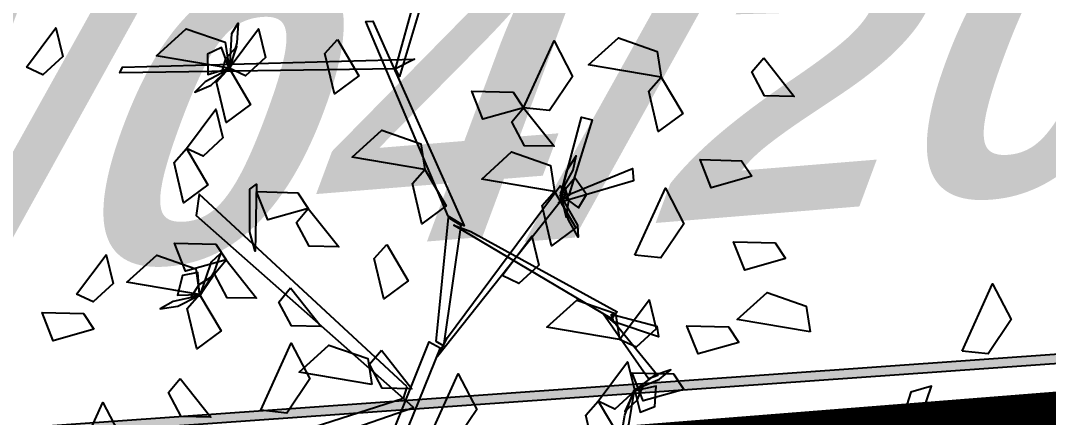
# Model space of a CAD drawing. Header units: metres. Extents: x 1851758 to 1852050, y 5187822 to 5188223.
# Drawn here: x 1851928.999 to 1851932.254, y 5187884.551 to 5187885.809 of the extents above; entities that cross this region are included whole.
import ezdxf
from ezdxf.enums import TextEntityAlignment as Align

# ---------------------------------------------------------------- set-up
doc = ezdxf.new("R2010")
doc.units = ezdxf.units.M
doc.header["$LTSCALE"] = 2.5
doc.linetypes.add('L18', pattern=[0.6, 0.4, -0.2])
doc.layers.add('PAR_ALIGNT', color=1, linetype='L18', lineweight=30)
doc.layers.add('PAR_ALIGNT_TXT', color=1, linetype='CONTINUOUS', lineweight=15)
doc.layers.add('PRO_VOI_PLANCHETTES', color=232, linetype='CONTINUOUS')
doc.layers.add('PRO_VOI_VEG', color=81, linetype='CONTINUOUS')
doc.styles.add('ARIAL_IT_B', font='arialbd.ttf', dxfattribs={"width": 1.1, "oblique": 25.02})

# ---------------------------------------------------------------- blocks, each defined once
blk = doc.blocks.new('arbre4')
at = {"layer": 'PRO_VOI_VEG', "color": 42, "linetype": 'ByBlock', "lineweight": -2, "extrusion": (-7.94843e-09, -0.83205, 0.5547), "elevation": 0.6378, "flags": 128}
blk.add_lwpolyline([(0.349, 8.3342), (0.6806, 9.9688), (0.7248, 9.8748), (0.3711, 8.2403), (0.349, 8.3342)], close=True, dxfattribs=at)
at = {"layer": 'PRO_VOI_VEG', "linetype": 'ByBlock', "lineweight": -2, "extrusion": (0.632852, 0.167542, 0.755929), "flags": 128}
for points, elevation in [([(4.6549, 6.2732), (4.8278, 5.9307), (4.6411, 5.9552), (4.5733, 6.1636), (4.6549, 6.2732)], 5.9965), ([(4.2214, 3.43), (4.3944, 3.0874), (4.2076, 3.112), (4.1398, 3.3203), (4.2214, 3.43)], 4.5593), ([(3.8316, 5.1072), (4.0046, 4.7647), (3.8179, 4.7892), (3.7501, 4.9976), (3.8316, 5.1072)], 5.8486), ([(3.1937, 5.5454), (3.3667, 5.2028), (3.18, 5.2274), (3.1122, 5.4358), (3.1937, 5.5454)], 4.8833), ([(2.4049, 2.8239), (2.5779, 2.4814), (2.3912, 2.5059), (2.3234, 2.7143), (2.4049, 2.8239)], 5.6831), ([(1.7768, 4.0294), (1.9498, 3.6869), (1.763, 3.7114), (1.6952, 3.9198), (1.7768, 4.0294)], 7.9396), ([(1.4518, 2.5915), (1.6248, 2.249), (1.438, 2.2735), (1.3702, 2.4819), (1.4518, 2.5915)], 5.8843)]:
    blk.add_lwpolyline(points, close=True, dxfattribs=dict(at, elevation=elevation))
at = {"layer": 'PRO_VOI_VEG', "linetype": 'ByBlock', "lineweight": -2, "extrusion": (-0.095442, 0.360509, 0.92786), "flags": 128}
for points, elevation in [([(-0.392, -1.7941), (0.0161, -2.0389), (-0.219, -2.1451), (-0.423, -1.9696), (-0.392, -1.7941)], 6.8556), ([(-2.954, -0.3521), (-2.5459, -0.5968), (-2.781, -0.703), (-2.985, -0.5275), (-2.954, -0.3521)], 7.851), ([(-1.3472, -0.2407), (-0.9391, -0.4854), (-1.1742, -0.5916), (-1.3783, -0.4162), (-1.3472, -0.2407)], 7.9878), ([(-2.0753, -0.305), (-1.6673, -0.5497), (-1.9024, -0.6559), (-2.1064, -0.4805), (-2.0753, -0.305)], 6.745), ([(0.2617, 0.0112), (0.6698, -0.2336), (0.4347, -0.3398), (0.2306, -0.1643), (0.2617, 0.0112)], 7.8865), ([(-2.1517, 1.5734), (-1.7437, 1.3287), (-1.9788, 1.2225), (-2.1828, 1.3979), (-2.1517, 1.5734)], 8.679), ([(-3.3048, 1.1819), (-2.8967, 0.9372), (-3.1318, 0.831), (-3.3358, 1.0064), (-3.3048, 1.1819)], 6.7465), ([(-0.5771, 0.7835), (-0.1691, 0.5387), (-0.4041, 0.4325), (-0.6082, 0.608), (-0.5771, 0.7835)], 7.3946), ([(-4.4155, 3.0912), (-4.0075, 2.8464), (-4.2425, 2.7402), (-4.4466, 2.9157), (-4.4155, 3.0912)], 8.3666)]:
    blk.add_lwpolyline(points, close=True, dxfattribs=dict(at, elevation=elevation))
at = {"layer": 'PRO_VOI_VEG', "color": 6, "linetype": 'ByBlock', "lineweight": -2, "extrusion": (-0.961889, 0.218143, 0.164872), "elevation": 2.5227, "flags": 128}
blk.add_lwpolyline([(-3.9205, 5.3634), (-4.1424, 5.2565), (-4.213, 5.4358), (-4.0871, 5.49), (-3.9205, 5.3634)], close=True, dxfattribs=at)
at = {"layer": 'PRO_VOI_VEG', "color": 42, "linetype": 'ByBlock', "lineweight": -2, "extrusion": (-8.90758e-09, -0.83205, 0.5547), "elevation": 0.6378, "flags": 128}
blk.add_lwpolyline([(0.6069, 6.6058), (0.1869, 8.8979), (0.2311, 8.8979), (0.7027, 6.4836), (0.6069, 6.6058)], close=True, dxfattribs=at)
at = {"layer": 'PRO_VOI_VEG', "color": 6, "linetype": 'ByBlock', "lineweight": -2, "extrusion": (-0.728389, 0.480734, 0.488205), "elevation": 5.2998, "flags": 128}
blk.add_lwpolyline([(-3.1032, 3.5573), (-3.1957, 3.3432), (-3.1143, 3.2263), (-3.0034, 3.3578), (-3.1032, 3.5573)], close=True, dxfattribs=at)
at = {"layer": 'PRO_VOI_VEG', "color": 6, "linetype": 'ByBlock', "lineweight": -2, "extrusion": (0.828904, -0.547073, 0.116747), "elevation": -2.198, "flags": 128}
blk.add_lwpolyline([(3.0958, 6.0034), (3.2474, 6.2288), (3.1439, 6.4433), (3.0552, 6.2893), (3.0958, 6.0034)], close=True, dxfattribs=at)
at = {"layer": 'PRO_VOI_VEG', "linetype": 'ByBlock', "lineweight": -2, "extrusion": (0.843665, 0.223353, 0.488205), "flags": 128}
for points, elevation in [([(4.1642, 4.9159), (3.9018, 4.8101), (3.8459, 5.1863), (4.1069, 5.1285), (4.1642, 4.9159)], 4.0099), ([(4.2214, 4.7762), (3.9589, 4.6705), (3.903, 5.0467), (4.164, 4.9888), (4.2214, 4.7762)], 3.1209), ([(3.2545, 5.1959), (2.9921, 5.0901), (2.9362, 5.4663), (3.1971, 5.4085), (3.2545, 5.1959)], 6.2913), ([(3.8316, 5.8437), (3.5692, 5.738), (3.5133, 6.1142), (3.7743, 6.0563), (3.8316, 5.8437)], 3.2325), ([(3.2022, 4.7049), (2.9398, 4.5992), (2.8839, 4.9754), (3.1448, 4.9175), (3.2022, 4.7049)], 4.1756), ([(2.7984, 4.9816), (2.5359, 4.8759), (2.48, 5.2521), (2.741, 5.1942), (2.7984, 4.9816)], 5.1647), ([(2.8346, 7.0183), (2.5721, 6.9125), (2.5162, 7.2887), (2.7772, 7.2309), (2.8346, 7.0183)], 5.0275), ([(2.9308, 6.5177), (2.6683, 6.412), (2.6124, 6.7881), (2.8734, 6.7303), (2.9308, 6.5177)], 3.3461), ([(1.4518, 4.4384), (1.1893, 4.3327), (1.1334, 4.7089), (1.3944, 4.651), (1.4518, 4.4384)], 4.6521)]:
    blk.add_lwpolyline(points, close=True, dxfattribs=dict(at, elevation=elevation))
at = {"layer": 'PRO_VOI_VEG', "color": 42, "linetype": 'ByBlock', "lineweight": -2, "extrusion": (0.28427, -0.71615, 0.637432), "elevation": 1.8143, "flags": 128}
blk.add_lwpolyline([(1.8342, 7.9582), (0.258, 9.1331), (0.289, 9.1716), (1.9697, 7.9595), (1.8342, 7.9582)], close=True, dxfattribs=at)
at = {"layer": 'PRO_VOI_VEG', "color": 6, "linetype": 'ByBlock', "lineweight": -2, "extrusion": (-0.428772, 0.890609, 0.151559), "elevation": 4.8794, "flags": 128}
blk.add_lwpolyline([(-1.1652, 4.9988), (-1.0081, 4.9527), (-0.9178, 5.1085), (-1.0297, 5.1912), (-1.1652, 4.9988)], close=True, dxfattribs=at)
at = {"layer": 'PRO_VOI_VEG', "linetype": 'ByBlock', "lineweight": -2, "extrusion": (0.372929, 2.33309e-10, 0.92786), "elevation": 4.6976, "flags": 128}
blk.add_lwpolyline([(3.7798, 0.6616), (4.1879, 0.4169), (3.9528, 0.3107), (3.7488, 0.4861), (3.7798, 0.6616)], close=True, dxfattribs=at)
at = {"layer": 'PRO_VOI_VEG', "linetype": 'ByBlock', "lineweight": -2, "extrusion": (-2.51648e-10, -0.654654, 0.755929), "flags": 128}
for points, elevation in [([(2.6794, 6.678), (2.8524, 6.3355), (2.6657, 6.36), (2.5979, 6.5684), (2.6794, 6.678)], 1.6434), ([(0.1158, 5.4307), (0.2888, 5.0882), (0.102, 5.1127), (0.0343, 5.3211), (0.1158, 5.4307)], 2.7236)]:
    blk.add_lwpolyline(points, close=True, dxfattribs=dict(at, elevation=elevation))
at = {"layer": 'PRO_VOI_VEG', "linetype": 'ByBlock', "lineweight": -2, "extrusion": (9.90252e-10, -0.872729, 0.488205), "flags": 128}
for points, elevation in [([(1.138, 5.8646), (0.8755, 5.7589), (0.8197, 6.1351), (1.0806, 6.0772), (1.138, 5.8646)], -1.0503), ([(2.5448, 6.8717), (2.2823, 6.766), (2.2265, 7.1422), (2.4874, 7.0843), (2.5448, 6.8717)], 0.1427), ([(-0.818, 5.4705), (-1.0805, 5.3648), (-1.1363, 5.741), (-0.8754, 5.6831), (-0.818, 5.4705)], -0.3458), ([(2.3763, 6.3628), (2.1138, 6.2571), (2.0579, 6.6333), (2.3189, 6.5754), (2.3763, 6.3628)], 1.0524)]:
    blk.add_lwpolyline(points, close=True, dxfattribs=dict(at, elevation=elevation))
at = {"layer": 'PRO_VOI_VEG', "linetype": 'ByBlock', "lineweight": -2, "extrusion": (-2.51655e-10, -0.654654, 0.755929), "flags": 128}
for points, elevation in [([(1.138, 5.8722), (1.311, 5.5297), (1.1243, 5.5542), (1.0565, 5.7626), (1.138, 5.8722)], 1.0069), ([(-0.818, 5.262), (-0.645, 4.9195), (-0.8317, 4.944), (-0.8995, 5.1524), (-0.818, 5.262)], 1.5354)]:
    blk.add_lwpolyline(points, close=True, dxfattribs=dict(at, elevation=elevation))
at = {"layer": 'PRO_VOI_VEG', "color": 42, "linetype": 'ByBlock', "lineweight": -2, "extrusion": (2.18152e-08, -0.933257, 0.359211), "elevation": -1.1706, "flags": 128}
blk.add_lwpolyline([(1.3291, 5.8993), (1.4985, 7.2328), (1.5649, 7.1713), (1.3806, 5.8993), (1.3291, 5.8993)], close=True, dxfattribs=at)
at = {"layer": 'PRO_VOI_VEG', "color": 42, "linetype": 'ByBlock', "lineweight": -2, "extrusion": (-3.5711e-09, -0.72424, 0.689548), "elevation": 1.1883, "flags": 128}
blk.add_lwpolyline([(0.2606, 4.2618), (-0.9553, 6.179), (-0.9848, 5.9864), (0.2311, 4.1567), (0.2606, 4.2618)], close=True, dxfattribs=at)
at = {"layer": 'PRO_VOI_VEG', "color": 42, "linetype": 'ByBlock', "lineweight": -2, "extrusion": (8.93024e-09, -0.872729, 0.488205), "elevation": -0.2652, "flags": 128}
blk.add_lwpolyline([(-0.6532, 5.9487), (-0.6311, 6.5018), (-0.5869, 6.56), (-0.6311, 5.6965), (-0.6532, 5.9487)], close=True, dxfattribs=at)
at = {"layer": 'PRO_VOI_VEG', "linetype": 'ByBlock', "lineweight": -2, "extrusion": (9.90254e-10, -0.872729, 0.488205), "flags": 128}
for points, elevation in [([(-0.2727, 8.6832), (-0.5352, 8.5775), (-0.5911, 8.9537), (-0.3301, 8.8958), (-0.2727, 8.6832)], 1.1275), ([(2.7134, 6.2146), (2.4509, 6.1089), (2.395, 6.4851), (2.656, 6.4272), (2.7134, 6.2146)], 0.3901), ([(2.0053, 5.8362), (1.7428, 5.7305), (1.6869, 6.1067), (1.9479, 6.0488), (2.0053, 5.8362)], 1.0664)]:
    blk.add_lwpolyline(points, close=True, dxfattribs=dict(at, elevation=elevation))
at = {"layer": 'PRO_VOI_VEG', "color": 6, "linetype": 'ByBlock', "lineweight": -2, "extrusion": (0.848441, -0.507127, 0.151559), "elevation": 0.2619, "flags": 128}
blk.add_lwpolyline([(3.4551, 5.0929), (3.6122, 5.0468), (3.7025, 5.2026), (3.5906, 5.2852), (3.4551, 5.0929)], close=True, dxfattribs=at)
at = {"layer": 'PRO_VOI_VEG', "color": 42, "linetype": 'ByBlock', "lineweight": -2, "extrusion": (0.417587, -0.658071, 0.626549), "elevation": 1.647, "flags": 128}
blk.add_lwpolyline([(2.9051, 5.1849), (3.3051, 5.0154), (3.2631, 4.9096), (2.7996, 5.1878), (2.9051, 5.1849)], close=True, dxfattribs=at)
at = {"layer": 'PRO_VOI_VEG', "color": 42, "linetype": 'ByBlock', "lineweight": -2, "extrusion": (-1.10197e-08, -0.72424, 0.689548), "elevation": 1.1883, "flags": 128}
blk.add_lwpolyline([(0.5406, 4.682), (1.3291, 5.9864), (1.3585, 5.8988), (0.4669, 4.5157), (0.5406, 4.682)], close=True, dxfattribs=at)
at = {"layer": 'PRO_VOI_VEG', "color": 6, "linetype": 'ByBlock', "lineweight": -2, "extrusion": (-0.993162, 3.93212e-10, 0.116747), "elevation": -0.72, "flags": 128}
blk.add_lwpolyline([(-3.219, 5.2186), (-3.0674, 5.444), (-3.1709, 5.6585), (-3.2597, 5.5045), (-3.219, 5.2186)], close=True, dxfattribs=at)
at = {"layer": 'PRO_VOI_VEG', "color": 6, "linetype": 'ByBlock', "lineweight": -2, "extrusion": (0.872729, -8.4033e-09, 0.488205), "elevation": 3.6425, "flags": 128}
blk.add_lwpolyline([(3.2116, 3.7891), (3.1192, 3.5749), (3.2005, 3.458), (3.3114, 3.5895), (3.2116, 3.7891)], close=True, dxfattribs=at)
at = {"layer": 'PRO_VOI_VEG', "linetype": 'ByBlock', "lineweight": -2, "extrusion": (4.78407e-09, -0.654654, 0.755929), "elevation": 4.0136, "flags": 128}
blk.add_lwpolyline([(-0.2727, 7.782), (-0.0997, 7.4395), (-0.2864, 7.4641), (-0.3542, 7.6724), (-0.2727, 7.782)], close=True, dxfattribs=at)
at = {"layer": 'PRO_VOI_VEG', "color": 6, "linetype": 'ByBlock', "lineweight": -2, "extrusion": (0.922965, 0.347782, 0.164872), "elevation": 3.1795, "flags": 128}
blk.add_lwpolyline([(2.5387, 4.6383), (2.3167, 4.5314), (2.2462, 4.7107), (2.372, 4.7649), (2.5387, 4.6383)], close=True, dxfattribs=at)
at = {"layer": 'PRO_VOI_VEG', "linetype": 'ByBlock', "lineweight": -2, "extrusion": (0.372929, 2.33269e-10, 0.92786), "elevation": 7.1277, "flags": 128}
blk.add_lwpolyline([(2.7924, 0.9618), (3.2004, 0.7171), (2.9653, 0.6109), (2.7613, 0.7863), (2.7924, 0.9618)], close=True, dxfattribs=at)
at = {"layer": 'PRO_VOI_VEG', "color": 42, "linetype": 'ByBlock', "lineweight": -2, "extrusion": (1.11052e-08, -0.906135, 0.422988), "elevation": -0.3535, "flags": 128}
blk.add_lwpolyline([(0.4669, 4.7934), (0.6069, 6.6321), (0.6806, 6.5022), (0.5111, 4.7235), (0.4669, 4.7934)], close=True, dxfattribs=at)
at = {"layer": 'PRO_VOI_VEG', "color": 42, "linetype": 'ByBlock', "lineweight": -2, "extrusion": (-0.84411, -0.221664, 0.488205), "elevation": 1.5587, "flags": 128}
blk.add_lwpolyline([(-2.7387, 5.8313), (-1.9502, 7.277), (-1.9207, 7.1799), (-2.8124, 5.6469), (-2.7387, 5.8313)], close=True, dxfattribs=at)
at = {"layer": 'PRO_VOI_VEG', "color": 6, "linetype": 'ByBlock', "lineweight": -2, "extrusion": (-0.869679, 0.46527, 0.164872), "elevation": 3.364, "flags": 128}
blk.add_lwpolyline([(-1.9639, 6.8751), (-2.1859, 6.7682), (-2.2565, 6.9476), (-2.1306, 7.0017), (-1.9639, 6.8751)], close=True, dxfattribs=at)
at = {"layer": 'PRO_VOI_VEG', "color": 6, "linetype": 'ByBlock', "lineweight": -2, "extrusion": (-0.574935, 0.656587, 0.488205), "elevation": 5.9674, "flags": 128}
blk.add_lwpolyline([(-1.0677, 5.0513), (-1.1601, 4.8371), (-1.0788, 4.7203), (-0.9679, 4.8517), (-1.0677, 5.0513)], close=True, dxfattribs=at)
at = {"layer": 'PRO_VOI_VEG', "color": 6, "linetype": 'ByBlock', "lineweight": -2, "extrusion": (0.654273, -0.747193, 0.116747), "elevation": -1.8621, "flags": 128}
blk.add_lwpolyline([(1.0603, 7.6049), (1.2119, 7.8303), (1.1083, 8.0448), (1.0196, 7.8908), (1.0603, 7.6049)], close=True, dxfattribs=at)
at = {"layer": 'PRO_VOI_VEG', "color": 6, "linetype": 'ByBlock', "lineweight": -2, "extrusion": (-0.177403, 0.972398, 0.151559), "elevation": 3.9697, "flags": 128}
blk.add_lwpolyline([(0.5067, 6.7871), (0.6639, 6.741), (0.7542, 6.8968), (0.6423, 6.9795), (0.5067, 6.7871)], close=True, dxfattribs=at)
at = {"layer": 'PRO_VOI_VEG', "linetype": 'ByBlock', "lineweight": -2, "extrusion": (1.09032e-10, -0.654654, 0.755929), "elevation": 2.4361, "flags": 128}
blk.add_lwpolyline([(-0.4253, 5.7626), (-0.2523, 5.4201), (-0.4391, 5.4446), (-0.5069, 5.653), (-0.4253, 5.7626)], close=True, dxfattribs=at)
at = {"layer": 'PRO_VOI_VEG', "linetype": 'ByBlock', "lineweight": -2, "extrusion": (9.90253e-10, -0.872729, 0.488205), "elevation": -1.1758, "flags": 128}
blk.add_lwpolyline([(-1.6888, 3.2268), (-1.9513, 3.1211), (-2.0072, 3.4973), (-1.7462, 3.4394), (-1.6888, 3.2268)], close=True, dxfattribs=at)
at = {"layer": 'PRO_VOI_VEG', "color": 42, "linetype": 'ByBlock', "lineweight": -2, "extrusion": (0.440852, -0.719385, 0.536783), "elevation": -0.869, "flags": 128}
blk.add_lwpolyline([(-0.9771, 3.3423), (-1.0361, 5.0792), (-0.9673, 5.0282), (-0.9484, 3.1422), (-0.9771, 3.3423)], close=True, dxfattribs=at)
at = {"layer": 'PRO_VOI_VEG', "linetype": 'ByBlock', "lineweight": -2, "extrusion": (0.372929, -8.74771e-10, 0.92786), "elevation": 7.2899, "flags": 128}
blk.add_lwpolyline([(2.0044, 3.6589), (2.4124, 3.4142), (2.1773, 3.308), (1.9733, 3.4834), (2.0044, 3.6589)], close=True, dxfattribs=at)
at = {"layer": 'PRO_VOI_VEG', "color": 42, "linetype": 'ByBlock', "lineweight": -2, "extrusion": (-0.682446, -0.575232, 0.450971), "elevation": 0.7042, "flags": 128}
blk.add_lwpolyline([(-0.7719, 7.5011), (-0.3539, 7.4123), (-0.3803, 7.289), (-0.8761, 7.4795), (-0.7719, 7.5011)], close=True, dxfattribs=at)
at = {"layer": 'PRO_VOI_VEG', "color": 42, "linetype": 'ByBlock', "lineweight": -2, "extrusion": (-0.952135, -0.250031, 0.175849), "elevation": -0.8821, "flags": 128}
blk.add_lwpolyline([(-1.9502, 7.2915), (-1.7807, 8.7015), (-1.7144, 8.6364), (-1.8986, 7.2915), (-1.9502, 7.2915)], close=True, dxfattribs=at)
at = {"layer": 'PRO_VOI_VEG', "linetype": 'ByBlock', "lineweight": -2, "extrusion": (0.372929, -1.31216e-09, 0.92786), "elevation": 8.6747, "flags": 128}
blk.add_lwpolyline([(2.0191, -0.5888), (2.4272, -0.8335), (2.1921, -0.9397), (1.9881, -0.7643), (2.0191, -0.5888)], close=True, dxfattribs=at)
at = {"layer": 'PRO_VOI_VEG', "color": 42, "linetype": 'ByBlock', "lineweight": -2, "extrusion": (-2.05191e-09, -0.72424, 0.689548), "elevation": 1.1883, "flags": 128}
blk.add_lwpolyline([(-0.0268, 3.3513), (0.4227, 4.6557), (0.489, 4.5944), (0.0469, 3.3163), (-0.0268, 3.3513)], close=True, dxfattribs=at)
at = {"layer": 'PRO_VOI_VEG', "linetype": 'ByBlock', "lineweight": -2, "extrusion": (4.78408e-09, -0.654654, 0.755929), "elevation": 1.0417, "flags": 128}
blk.add_lwpolyline([(-1.1687, 3.8729), (-0.9957, 3.5304), (-1.1824, 3.5549), (-1.2502, 3.7633), (-1.1687, 3.8729)], close=True, dxfattribs=at)
at = {"layer": 'PRO_VOI_VEG', "linetype": 'ByBlock', "lineweight": -2, "extrusion": (0.372929, 1.77872e-09, 0.92786), "elevation": 3.9863, "flags": 128}
blk.add_lwpolyline([(1.7262, 3.6454), (2.1342, 3.4006), (1.8991, 3.2944), (1.6951, 3.4699), (1.7262, 3.6454)], close=True, dxfattribs=at)
at = {"layer": 'PRO_VOI_VEG', "linetype": 'ByBlock', "lineweight": -2, "extrusion": (0.372929, 1.77869e-09, 0.92786), "elevation": 4.4081, "flags": 128}
blk.add_lwpolyline([(1.7262, 1.3818), (2.1342, 1.1371), (1.8991, 1.0309), (1.6951, 1.2063), (1.7262, 1.3818)], close=True, dxfattribs=at)
at = {"layer": 'PRO_VOI_VEG', "color": 6, "linetype": 'ByBlock', "lineweight": -2, "extrusion": (0.345853, -0.925967, 0.151559), "elevation": -0.3148, "flags": 128}
blk.add_lwpolyline([(2.2813, 6.0427), (2.4384, 5.9966), (2.5287, 6.1524), (2.4168, 6.235), (2.2813, 6.0427)], close=True, dxfattribs=at)
at = {"layer": 'PRO_VOI_VEG', "color": 42, "linetype": 'ByBlock', "lineweight": -2, "extrusion": (0.512659, -0.256321, 0.819439), "elevation": 2.7427, "flags": 128}
blk.add_lwpolyline([(1.8973, 2.7608), (0.6814, 4.5457), (0.6519, 4.3664), (1.8678, 2.6629), (1.8973, 2.7608)], close=True, dxfattribs=at)
at = {"layer": 'PRO_VOI_VEG', "color": 6, "linetype": 'ByBlock', "lineweight": -2, "extrusion": (-0.775617, 0.620313, 0.116747), "elevation": 0.5861, "flags": 128}
blk.add_lwpolyline([(-2.5778, 5.9223), (-2.4262, 6.1478), (-2.5297, 6.3622), (-2.6185, 6.2083), (-2.5778, 5.9223)], close=True, dxfattribs=at)
at = {"layer": 'PRO_VOI_VEG', "color": 6, "linetype": 'ByBlock', "lineweight": -2, "extrusion": (0.938016, -0.304866, 0.164872), "elevation": 1.9755, "flags": 128}
blk.add_lwpolyline([(2.3671, 5.7028), (2.1451, 5.5959), (2.0746, 5.7752), (2.2005, 5.8294), (2.3671, 5.7028)], close=True, dxfattribs=at)
at = {"layer": 'PRO_VOI_VEG', "color": 6, "linetype": 'ByBlock', "lineweight": -2, "extrusion": (0.681565, -0.545093, 0.488205), "elevation": 2.9977, "flags": 128}
blk.add_lwpolyline([(2.5704, 5.1253), (2.478, 4.9111), (2.5593, 4.7943), (2.6702, 4.9257), (2.5704, 5.1253)], close=True, dxfattribs=at)
at = {"layer": 'PRO_VOI_VEG', "color": 42, "linetype": 'ByBlock', "lineweight": -2, "extrusion": (-0.662392, -0.292848, 0.689548), "elevation": 2.9811, "flags": 128}
blk.add_lwpolyline([(1.0027, 7.0133), (-0.2132, 8.9305), (-0.2426, 8.7379), (0.9732, 6.9083), (1.0027, 7.0133)], close=True, dxfattribs=at)

msp = doc.modelspace()

# ---------------------------------------------------------------- hatches: boundary and pattern name
at = {"layer": 'PRO_VOI_PLANCHETTES'}
h = msp.add_hatch(color=256, dxfattribs=at)
h.dxf.hatch_style = 1
edge = h.paths.add_edge_path()
edge.add_arc((1851926.4252, 5187498.2076), 385.1553, 94.067373, 99.391014, ccw=False)
edge.add_line((1851899.1063, 5187882.3928), (1851938.5438, 5187885.1975))
edge.add_line((1851938.5438, 5187885.1975), (1851938.7524, 5187882.2942))
edge.add_line((1851938.7524, 5187882.2942), (1851938.7225, 5187882.2918))
edge.add_line((1851938.7225, 5187882.2918), (1851938.5161, 5187885.1654))
edge.add_line((1851938.5161, 5187885.1654), (1851899.1052, 5187882.3626))
edge.add_arc((1851926.4252, 5187498.2076), 385.1253, 94.067849, 99.391226)
edge.add_line((1851863.5824, 5187878.1711), (1851863.5789, 5187878.2009))

# ---------------------------------------------------------------- linework, layer by layer
at = {"layer": 'PAR_ALIGNT', "ltscale": 2.5, "const_width": 0.25, "flags": 128}
msp.add_lwpolyline([(1851863.4796, 5187879.0507), (1851981.3715, 5187888.4018)], dxfattribs=at)
msp.add_lwpolyline([(1851863.4796, 5187879.0507), (1851981.3715, 5187888.4018)], dxfattribs=at)
at = {"layer": 'PRO_VOI_PLANCHETTES', "flags": 128}
msp.add_lwpolyline([(1851863.5789, 5187878.2009, -0.023233), (1851899.1063, 5187882.3928), (1851938.5438, 5187885.1975), (1851938.7524, 5187882.2942), (1851938.7225, 5187882.2918), (1851938.5161, 5187885.1654), (1851899.1052, 5187882.3626, 0.023232), (1851863.5824, 5187878.1711)], format="xyb", close=True, dxfattribs=at)

# ---------------------------------------------------------------- block references
at = {"layer": 'PRO_VOI_VEG', "xscale": 0.5, "yscale": 0.5, "zscale": 0.5, "rotation": 4.640794973699927}
msp.add_blockref('arbre4', (1851930.1776, 5187883.6024), dxfattribs=at)

# ---------------------------------------------------------------- texts
at = {"layer": 'PAR_ALIGNT_TXT', "style": 'ARIAL_IT_B', "oblique": 25.02, "width": 1.1}
msp.add_text('Alignement validé par la mairie de TRAMOYES le 07/04/2016', height=0.875, rotation=4.6408, dxfattribs=at).set_placement((1851914.8145, 5187884.1853), align=Align.MIDDLE)

doc.saveas('drawing.dxf')
